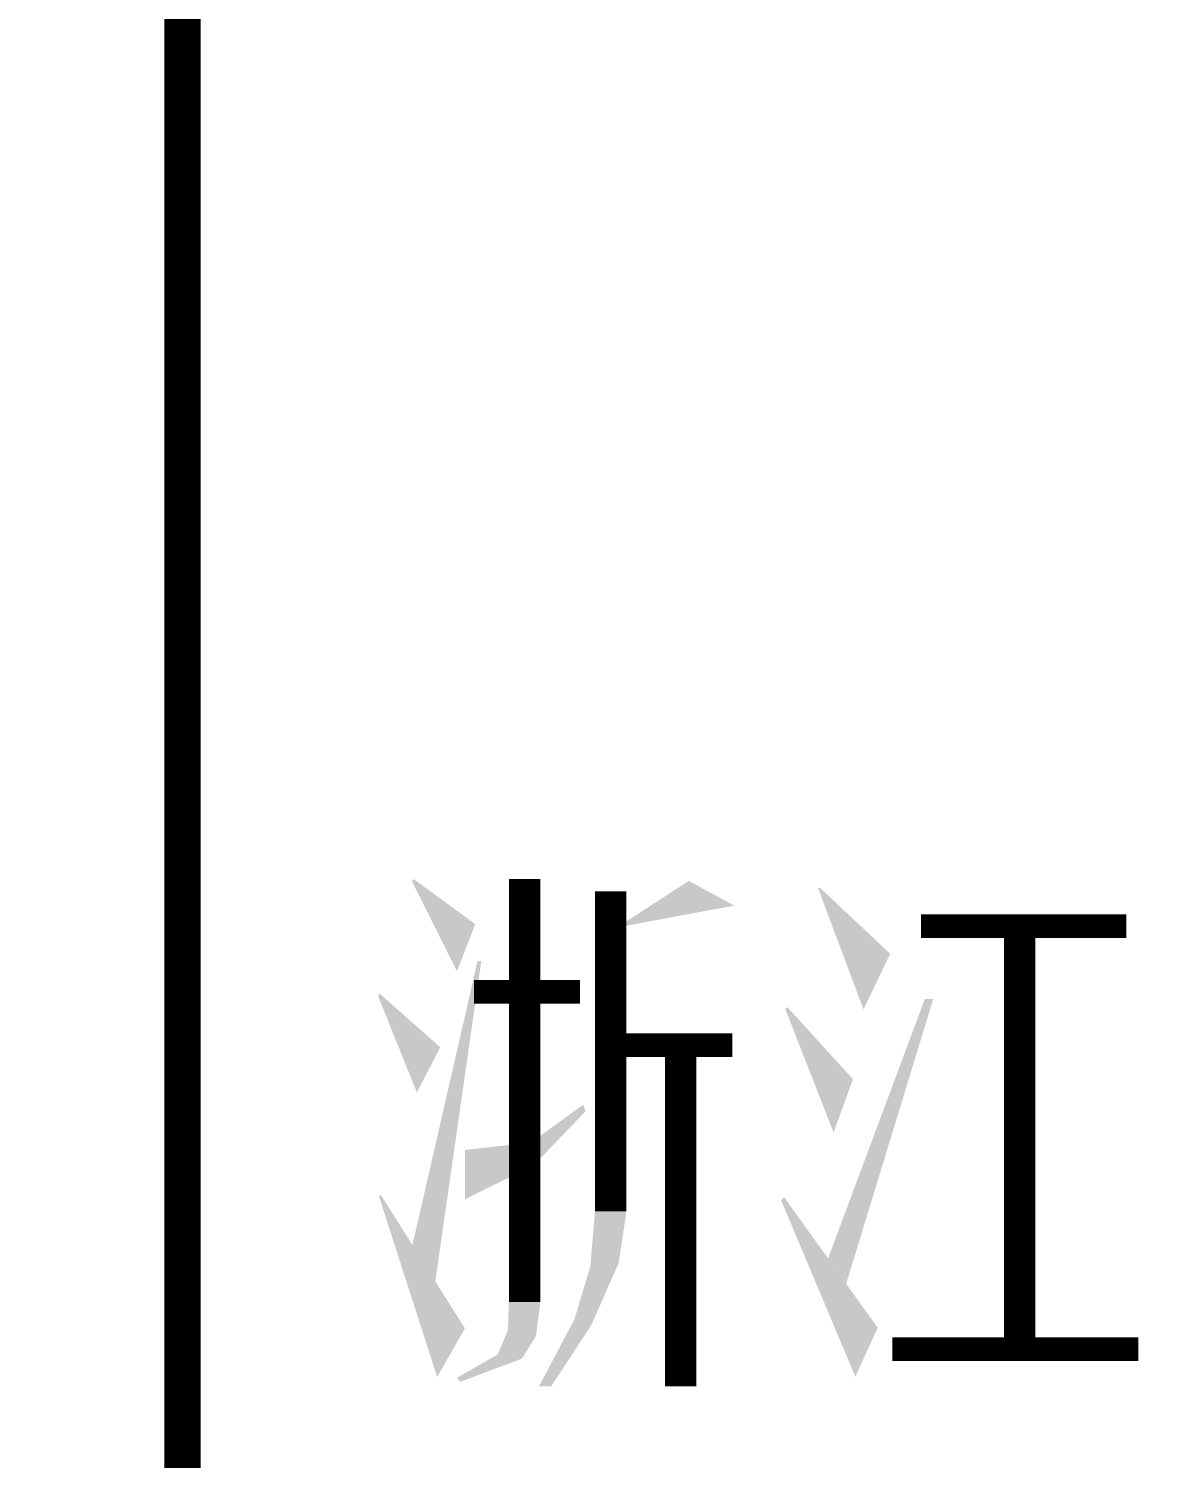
# Model space of a CAD drawing. Extents: x 497777 to 784122, y -229332 to 980813.
# Drawn here: x 573691 to 575238, y 375977 to 377940 of the extents above; entities that cross this region are included whole.
import ezdxf
from ezdxf.enums import TextEntityAlignment as Align

# ---------------------------------------------------------------- set-up
doc = ezdxf.new("R2010")
doc.units = 0
doc.header["$LTSCALE"] = 1000
doc.header["$MEASUREMENT"] = 0
doc.layers.add('0-cxFrame', color=155, linetype='Continuous')
doc.layers.add('S-DIM', color=81, linetype='Continuous')
doc.styles.add('cx_tuqian1', font='')
doc.styles.add('SS1', font='tj-romans1.shx', dxfattribs={"width": 0.7, "bigfont": 'tj-hztxt1.shx'})
doc.styles.add('黑体', font='simhei.ttf', dxfattribs={"height": 12})
doc.styles.get('cx_tuqian1').set_extended_font_data('SimSun')
doc.dimstyles.new('S-25-100A', dxfattribs={"dimscale": 100, "dimtxt": 3, "dimasz": 2, "dimexe": 2, "dimexo": 2, "dimgap": 0.8, "dimtad": 1, "dimdec": 0, "dimlfac": 0.25, "dimzin": 0, "dimdsep": 46, "dimtxsty": 'SS1', "dimblk1": 'TT', "dimblk2": 'TT', "dimsah": 1, "dimcen": 1, "dimclrd": 256, "dimclre": 256, "dimclrt": 256, "dimadec": 0, "dimazin": 0, "dimtfac": 1, "dimtdec": 0, "dimtix": 1, "dimtmove": 2, "dimatfit": 0, "dimldrblk": 'TT', "dimfxl": 2, "dimtolj": 1, "dimtzin": 0, "dimarcsym": 0})

# ---------------------------------------------------------------- blocks, each defined once
blk = doc.blocks.new('TT')
blk.add_line((-0.9686, 0), (0.9686, 0))
at = {"const_width": 0.45}
blk.add_lwpolyline([(-0.4419, -0.4419), (0.4419, 0.4419)], dxfattribs=at)
blk = doc.blocks.new('*D190')
at = {"layer": 'Defpoints', "color": 0, "transparency": 16777216}
for p in [(510905.6, 638017.2), (511945.9, 636672.7), (512585.6, 636337.2), (509785.6, 636257.2), (516785.6, 636257.2)]:
    blk.add_point(p, dxfattribs=at)
at = {"layer": 'S-DIM', "lineweight": -2, "transparency": 16777216}
blk.add_arc((512665.6, 636257.2), 831, 148.8237, 166.1763, dxfattribs=at)
at = {"layer": 'S-DIM', "lineweight": -2, "transparency": 16777216, "xscale": 200, "yscale": 200, "zscale": 200}
for p, rotation in [((512078, 636844.8), 51.91184269532635), ((511834.6, 636257.2), 263.0881573046743)]:
    blk.add_blockref('TT', p, dxfattribs=dict(at, rotation=rotation))
blk = doc.blocks.new('zjcx_TT(Dragon)')
at = {"color": 7}
for points, const_width in [([(-6530.3, -3023), (-6530.3, -3603.8)], 43.3), ([(-6412.2, -3039.7), (-6412.2, -3479.4)], 43.3), ([(-5986.3, -3087.6), (-5704.6, -3087.6)], 32.5), ([(-5850.9, -3087.6), (-5850.9, -3668.4)], 43.3), ([(-6599.7, -3177.9), (-6454.2, -3177.9)], 32.5), ([(-6412.2, -3250.9), (-6245.5, -3250.9)], 32.5), ([(-6316.2, -3250.9), (-6316.2, -3719.3)], 43.3), ([(-6025.9, -3668.4), (-5688, -3668.4)], 32.5)]:
    blk.add_lwpolyline(points, dxfattribs=dict(at, const_width=const_width))
for points in [[(-6682.6, -3023), (-6685.2, -3025.6), (-6598.1, -3085), (-6623.2, -3149.7)], [(-6305, -3025.6), (-6397.5, -3085.6), (-6242.9, -3059.5), (-6397.4, -3088.3)], [(-6028.6, -3125.7), (-6124.5, -3035.5), (-6065.3, -3201.9), (-6127.7, -3035.5)], [(-6589.8, -3135.6), (-6595, -3135.6), (-6652.9, -3575.4), (-6684.3, -3525.5)], [(-6729.1, -3180.5), (-6731.7, -3183.1), (-6646.1, -3254), (-6678.2, -3316.1)], [(-6079.7, -3297.8), (-6169.9, -3198.7), (-6106.3, -3370.9), (-6172.5, -3201.9)], [(-5969.6, -3187.8), (-5981.1, -3187.8), (-6089, -3578.6), (-6113.9, -3543.9)], [(-6450, -3332.8), (-6517.1, -3381.6), (-6446.9, -3342.2), (-6517.8, -3415.8)], [(-6545.8, -3387.5), (-6612.2, -3394.9), (-6542.6, -3428.2), (-6612.2, -3462.7)], [(-6727.5, -3456.9), (-6730.4, -3458), (-6612.2, -3640), (-6650.4, -3706.6)], [(-6045.8, -3639), (-6174.1, -3459.9), (-6076.5, -3706.3), (-6178.3, -3464)], [(-6390.5, -3479.4), (-6433.8, -3479.4), (-6401.4, -3550.5), (-6440.2, -3555.1)], [(-6401.4, -3550.5), (-6440.2, -3555.1), (-6439.2, -3636.1), (-6462, -3627.5)], [(-6508.7, -3603.8), (-6552, -3603.8), (-6514.8, -3650.7), (-6553.2, -3642.3)], [(-6439.2, -3636.1), (-6462, -3627.5), (-6493.8, -3719.3), (-6510.5, -3719.3)], [(-6514.8, -3650.7), (-6553.2, -3642.3), (-6534, -3681.4), (-6567.3, -3675.7)], [(-6534, -3681.4), (-6567.3, -3675.7), (-6618.8, -3713.2), (-6623.2, -3707.8)]]:
    blk.add_solid(points, dxfattribs=at)
at = {"layer": '0-cxFrame', "const_width": 30}
blk.add_lwpolyline([(-7000, -10200.2), (0, -10200.2), (0, 0), (-7000, 0)], close=True, dxfattribs=at)
blk = doc.blocks.new('zjcx_T1(Dragon)')
at = {"layer": '0-cxFrame', "const_width": 50}
blk.add_lwpolyline([(-7000, 0), (0, 0), (0, 57400), (-7000, 57400)], close=True, dxfattribs=at)
at = {"layer": '0-cxFrame'}
blk.add_blockref('zjcx_TT(Dragon)', (0, 57400), dxfattribs=at)
blk = doc.blocks.new('TK22.A1 L(Dragon)')
at = {"layer": '0-cxFrame', "const_width": 0.5}
for points in [[(-80, 10), (-821, 10), (-821, 584), (-80, 584)], [(-10, 10), (-80, 10), (-80, 584), (-10, 584)]]:
    blk.add_lwpolyline(points, close=True, dxfattribs=at)
at = {"layer": '0-cxFrame', "xscale": 0.01, "yscale": 0.01, "zscale": 0.01}
blk.add_blockref('zjcx_T1(Dragon)', (-10, 10), dxfattribs=at)
at = {"style": '黑体', "flags": 4}
blk.add_attdef('图幅', text='', height=3.3, dxfattribs=at).set_placement((-40, 3), align=Align.RIGHT)
at = {"layer": 'Defpoints', "color": 6, "flags": 4}
for tag, height, style, p in [('tufu', 3.3, '黑体', (-12, 12)), ('dwfname', 4, 'cx_tuqian1', (-80, 3))]:
    blk.add_attdef(tag, text='', height=height, dxfattribs=dict(at, style=style)).set_placement(p, align=Align.RIGHT)

msp = doc.modelspace()

# ---------------------------------------------------------------- block references
at = {"layer": '0-cxFrame', "xscale": 100, "yscale": 100, "zscale": 100}
msp.add_blockref('TK22.A1 L(Dragon)', (581901.7, 321395.1), dxfattribs=at)

# ---------------------------------------------------------------- dimensions: what is measured, and where the dimension line sits
at = {"layer": 'S-DIM'}
dim = msp.add_angular_dim_2l(base=(511945.9, 636672.7), line1=((509785.6, 636257.2), (516785.6, 636257.2)), line2=((510905.6, 638017.2), (512585.6, 636337.2)), text=' ', dimstyle='S-25-100A', dxfattribs=at)
dim.commit()
dim.dimension.update_dxf_attribs({"geometry": '*D190', "text_midpoint": (784122.1, -229332.3)})

doc.saveas('drawing.dxf')
